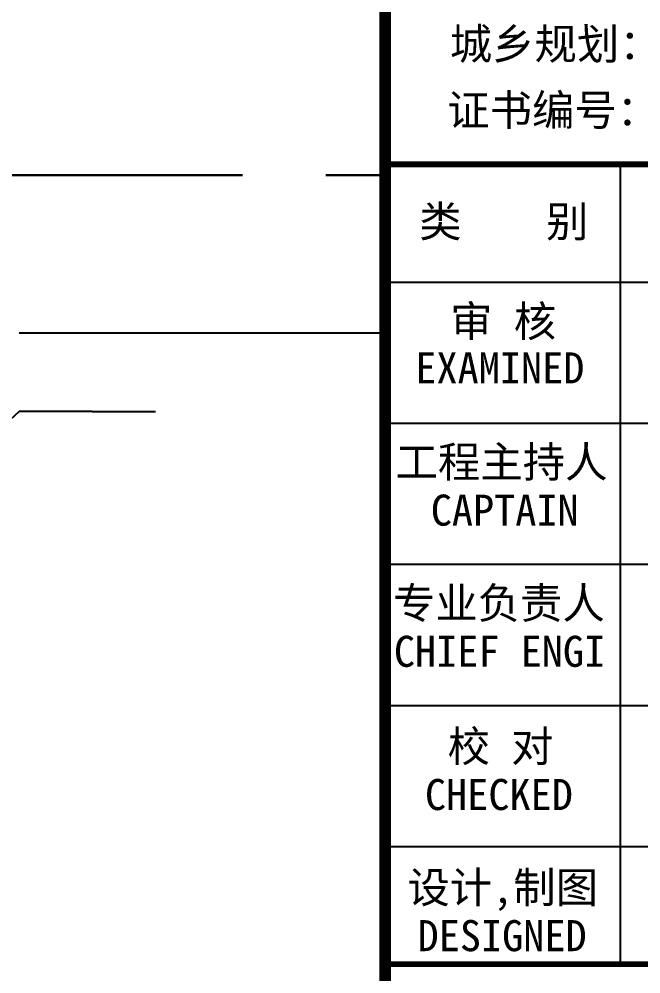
# Model space of a CAD drawing. Extents: x 504875 to 505317, y 3419043 to 3419232.
# Drawn here: x 505271.65 to 505295.33, y 3419156.92 to 3419193.3 of the extents above; entities that cross this region are included whole.
import ezdxf

# ---------------------------------------------------------------- set-up
doc = ezdxf.new("R2010")
doc.units = 0
doc.linetypes.add('CENTER', pattern=[50.8, 31.75, -6.35, 6.35, -6.35])
doc.linetypes.add('DASHDOT', pattern=[25.4, 12.7, -6.35, 0, -6.35])
for name, color, linetype in [('RD-中线', 1, 'DASHDOT'), ('图框', 4, 'CONTINUOUS'), ('道路', 150, 'CONTINUOUS')]:
    doc.layers.add(name, color=color, linetype=linetype)
doc.styles.add('STYLE-黑体', font='simhei.ttf')
doc.styles.add('黑体', font='simhei.ttf')

msp = doc.modelspace()

# ---------------------------------------------------------------- linework, layer by layer
at = {"layer": 'RD-中线', "linetype": 'CENTER', "lineweight": 30, "ltscale": 0.5}
msp.add_line((505061.086, 3419187.35), (505285.594, 3419187.35), dxfattribs=at)
at = {"layer": '图框', "color": 0}
for p, q in [((505285.594, 3419183.281, 49), (505312.636, 3419183.281, 49)), ((505285.594, 3419183.281, 49), (505312.636, 3419183.281, 49)), ((505285.594, 3419177.903, 49), (505312.636, 3419177.903, 49)), ((505285.594, 3419172.525, 49), (505312.636, 3419172.525, 49)), ((505285.594, 3419167.146, 49), (505312.636, 3419167.146, 49)), ((505285.594, 3419161.768, 49), (505312.636, 3419161.768, 49))]:
    msp.add_line(p, q, dxfattribs=at)
at = {"layer": '图框', "color": 4, "const_width": 0.444, "elevation": 49}
msp.add_lwpolyline([(505285.594, 3419227.145), (505285.594, 3419047.145)], dxfattribs=at)
at = {"layer": '图框', "color": 0, "const_width": 0.225, "elevation": 49}
msp.add_lwpolyline([(505285.594, 3419187.763), (505312.636, 3419187.763), (505312.636, 3419142.047), (505285.594, 3419142.047)], close=True, dxfattribs=at)
at = {"layer": '图框', "color": 0, "elevation": 49}
for points in [[(505294.558, 3419183.281), (505294.558, 3419187.763)], [(505294.558, 3419157.286), (505294.558, 3419183.281)]]:
    msp.add_lwpolyline(points, dxfattribs=at)
at = {"layer": '图框', "color": 0, "const_width": 0.225, "elevation": 49}
msp.add_lwpolyline([(505285.594, 3419157.286), (505312.636, 3419157.286)], dxfattribs=at)
at = {"layer": '道路', "linetype": 'Continuous', "ltscale": 3}
msp.add_line((505271.65, 3419181.35), (505285.594, 3419181.35), dxfattribs=at)
msp.add_lwpolyline([(505274.426, 3419178.35), (505271.65, 3419178.35), (505254.701, 3419162.664), (505254.486, 3419159.896, 0.391731)], format="xyb", dxfattribs=at)
msp.add_lwpolyline([(505274.426, 3419178.35), (505276.844, 3419178.35)], dxfattribs=at)

# ---------------------------------------------------------------- texts
at = {"layer": '图框', "color": 4, "style": '黑体'}
for s, height, p in [('城乡规划：', 1.1832, (505288.051, 3419191.762, 49)), ('证书编号：皖 城规编(162037)', 1.18325, (505287.957, 3419189.241, 49))]:
    msp.add_text(s, height=height, dxfattribs=at).set_placement(p)
at = {"layer": '图框', "color": 0, "style": 'STYLE-黑体'}
for s, p in [('类    别 ', (505286.887, 3419184.995, 49)), ('审 核', (505288.069, 3419181.194, 49)), ('EXAMINED ', (505286.739, 3419179.417, 49)), ('工程主持人', (505285.988, 3419175.833, 49)), ('CAPTAIN', (505287.326, 3419173.996, 49)), ('专业负责人', (505285.887, 3419170.455, 49)), ('CHIEF ENGI', (505285.922, 3419168.617, 49)), ('校 对', (505287.969, 3419164.998, 49)), ('CHECKED  ', (505287.105, 3419163.16, 49)), ('设计,制图', (505286.438, 3419159.62, 49)), ('DESIGNED ', (505286.825, 3419157.782, 49))]:
    msp.add_text(s, height=1.1832, dxfattribs=at).set_placement(p)

doc.saveas('drawing.dxf')
